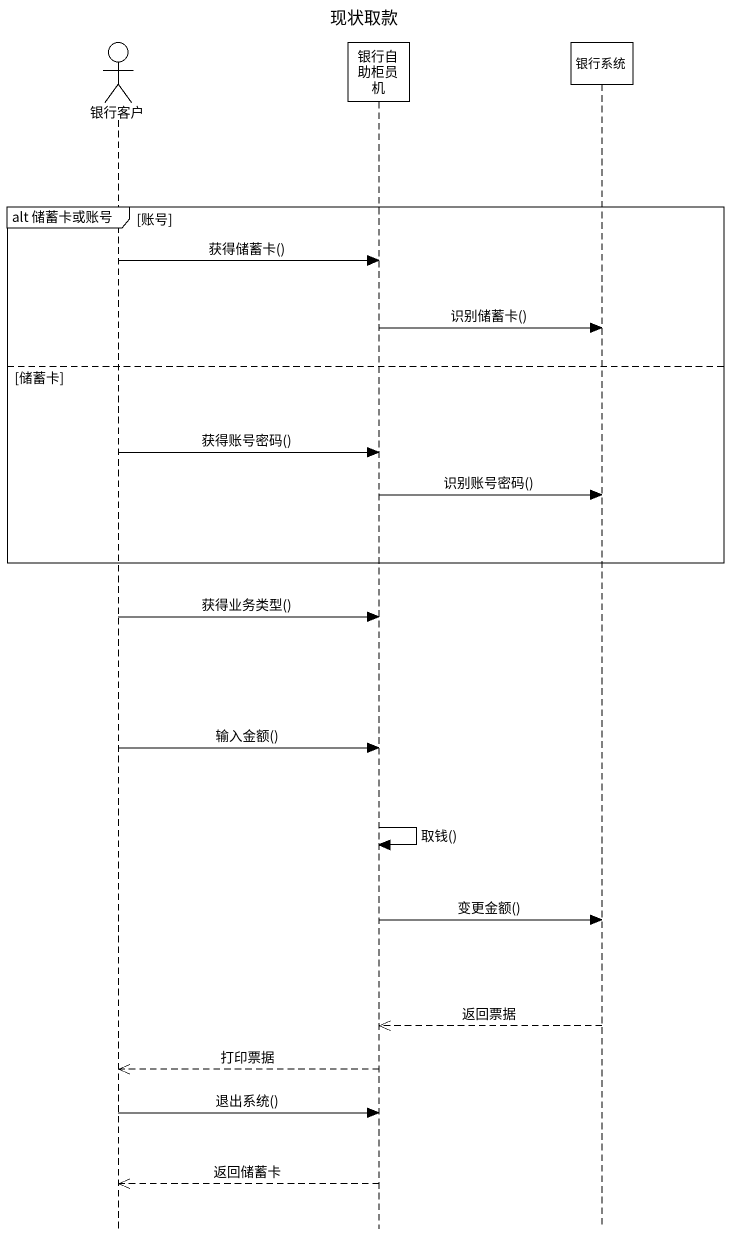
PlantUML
@startuml
title 现状取款
hide footbox
actor 银行客户
participant 银行自助柜员机
participant 银行系统

group alt 储蓄卡或账号 [账号]
  银行客户 -> 银行自助柜员机 : 获得储蓄卡()
  银行自助柜员机 -> 银行系统 : 识别储蓄卡()
else 储蓄卡
  银行客户 -> 银行自助柜员机 : 获得账号密码()
  银行自助柜员机 -> 银行系统 : 识别账号密码()
end
银行客户 -> 银行自助柜员机 : 获得业务类型()
银行客户 -> 银行自助柜员机 : 输入金额()
银行自助柜员机 -> 银行自助柜员机 : 取钱()
银行自助柜员机 -> 银行系统 : 变更金额()
银行系统 -->> 银行自助柜员机 : 返回票据
银行自助柜员机 -->> 银行客户 : 打印票据
银行客户 -> 银行自助柜员机 : 退出系统()
银行自助柜员机 -->> 银行客户 : 返回储蓄卡
@enduml
